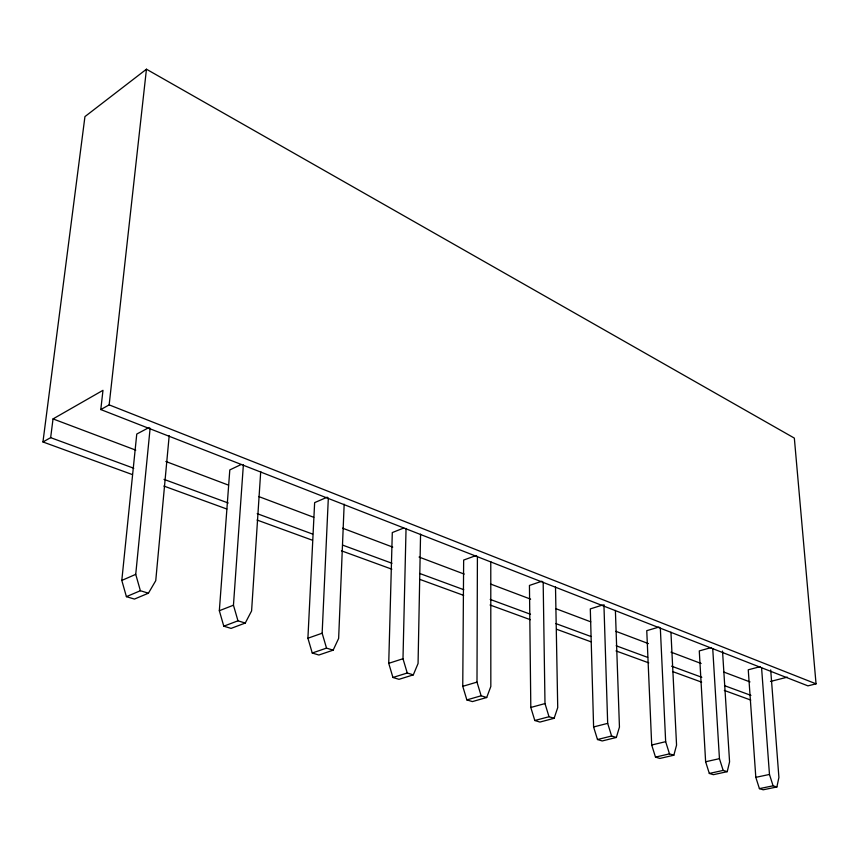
<?xml version="1.0" encoding="UTF-8"?>
<svg xmlns="http://www.w3.org/2000/svg" width="859" height="859" viewBox="0 0 859 859"><rect width="100%" height="100%" fill="white"/><g stroke="black" fill="none" stroke-linecap="round" stroke-linejoin="round"><path stroke-width="1.29" d="M490.779 561.603L490.833 686.47L486.699 697.508L481.147 695.79L476.992 682.11L477.411 556.385M486.699 697.508L472.407 701.588L466.856 699.902L462.754 686.32L463.656 560.068L476.165 555.505M420.566 534.126L418.065 663.502L413.308 674.873L398.995 679.319L392.939 677.483L388.73 663.331L392.295 532.559L403.784 528.017M413.308 674.873L407.252 673.005L402.989 658.735L406.049 528.435M344.169 504.201L338.639 638.42L333.152 650.166L318.872 655.02L312.247 653.012L307.909 638.226L314.641 502.622L327.247 497.168M333.152 650.166L326.527 648.115L322.146 633.212L328.331 498.005M260.717 471.527L251.59 610.932L245.255 623.054L231.071 628.391L223.791 626.19L219.335 610.717L229.804 469.916L241.196 464.494M245.255 623.054L237.975 620.81L233.455 605.208L243.376 464.74M169.191 435.685L155.747 580.673L148.424 593.204L134.423 599.077L126.402 596.651L121.806 580.426L136.764 434.042L149.122 427.481M148.424 593.204L140.382 590.724L135.733 574.349L150.121 428.222M100.793 409.56L109.157 404.879L146.449 69.214L794.339 438.101L816.05 683.839L807.922 685.858L100.793 409.56L102.983 390.319L53.033 418.913L50.649 437.65L42.95 441.966L84.944 116.599L146.449 69.214M760.269 666.638L748.253 669.805L755.813 777.341L759.41 788.626L763.2 789.786L776.88 786.984L778.909 777.438L770.695 669.934M711.424 647.525L699.28 650.918L705.626 761.761L709.319 773.444L713.389 774.678L727.229 771.672L729.57 761.858L722.526 651.058M659.036 627.038L646.763 630.667L651.702 745.011L655.492 757.112L659.873 758.443L673.853 755.211L676.559 745.118L670.933 632.16M602.674 604.994L590.305 608.902L593.601 726.961L597.488 739.524L602.213 740.952L616.322 737.473L619.446 727.09L615.388 610.416M541.9 581.221L529.445 585.441L530.808 707.462L534.803 720.508L539.924 722.065L554.13 718.296L557.727 707.601L555.505 586.965M121.806 580.426L135.733 574.349M126.402 596.651L140.382 590.724M219.335 610.717L233.455 605.208M223.791 626.19L237.975 620.81M307.909 638.226L322.146 633.212M312.247 653.012L326.527 648.115M388.73 663.331L402.989 658.735M392.939 677.483L407.252 673.005M462.754 686.32L476.992 682.11M466.856 699.902L481.147 695.79M530.808 707.462L544.993 703.575L543.167 582.134M534.803 720.508L549.019 716.728L554.13 718.296M770.469 681.466L787.316 677.16M593.601 726.961L607.678 723.364L603.92 604.596M597.488 739.524L611.608 736.023L616.322 737.473M651.702 745.011L665.661 741.671L660.324 628.004M655.492 757.112L669.483 753.869L673.853 755.211M705.626 761.761L719.445 758.658L712.723 648.513M709.319 773.444L723.16 770.416L727.229 771.672M755.813 777.341L769.471 774.453L761.568 667.658M759.41 788.626L773.089 785.813L776.88 786.984M42.95 441.966L132.372 474.576M163.865 486.054L226.84 509.022M257.066 520.039L312.483 540.247M341.452 550.812L391.833 569.184M419.536 579.288L463.624 595.362M490.07 605.004L530.368 619.704M556.825 629.346L590.831 641.748M616.021 650.929L648.76 662.869M672.694 671.598L701.663 682.164M724.33 690.432L750.787 700.074M50.649 437.65L133.779 468.252M164.005 479.376L228.236 503.009M257.206 513.671L312.622 534.073M342.859 545.197L391.972 563.268M419.686 573.468L463.763 589.693M490.21 599.421L530.518 614.26M555.709 623.527L590.971 636.508M616.161 645.775L647.654 657.371M671.577 666.176L701.803 677.3M724.481 685.643L750.927 695.371M53.033 418.913L135.765 450.137M165.851 461.487L228.526 485.142M258.613 496.502L313.771 517.311M342.601 528.188L392.735 547.108M419.063 557.051L464.193 574.08M490.51 584.013L530.626 599.153M555.698 608.612L590.799 621.852M615.871 631.311L648.459 643.616M671.019 652.131L701.105 663.481M723.665 671.996L749.993 681.928M109.157 404.879L816.05 683.839M769.471 774.453L773.089 785.813M719.445 758.658L723.16 770.416M665.661 741.671L669.483 753.869M607.678 723.364L611.608 736.023M544.993 703.575L549.019 716.728"/></g></svg>
